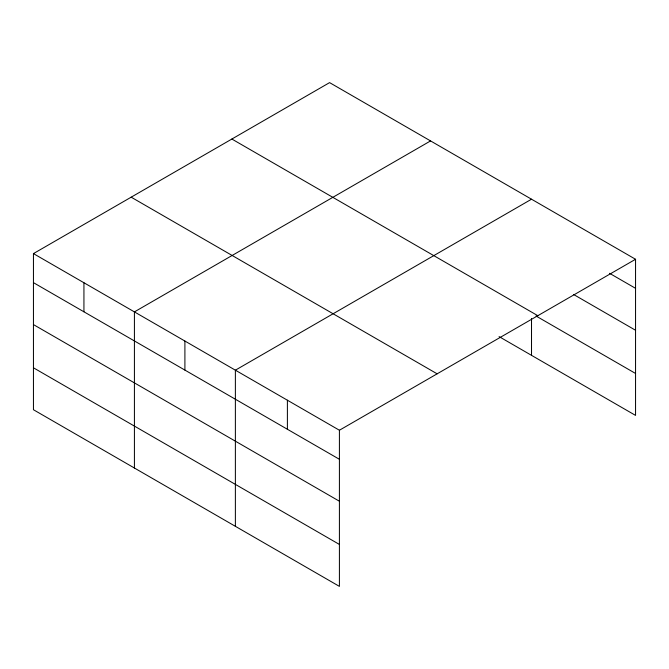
<?xml version="1.0" encoding="UTF-8"?>
<svg xmlns="http://www.w3.org/2000/svg" width="669" height="669" viewBox="0 0 669 669"><rect width="100%" height="100%" fill="white"/><g stroke="black" fill="none" stroke-linecap="round" stroke-linejoin="round"><path stroke-width="1" d="M339.409 501.232L339.409 430.242L33.45 253.601L33.45 409.729L339.409 586.379L339.409 501.232L33.45 324.59M499.074 336.607L635.55 415.399L635.55 259.271L329.591 82.621L33.45 253.601M430.56 140.916L134.419 311.888L134.419 468.024M531.521 199.211L235.379 370.183L235.379 526.319M339.409 430.242L635.55 259.271M609.543 273.303L635.55 288.322M573.676 294.536L635.55 330.26M231.867 139.043L537.826 315.693M536.011 315.994L635.55 373.461M131.174 197.179L437.133 373.82M33.45 282.653L339.409 459.294M33.45 367.799L339.409 544.441M531.521 318.519L531.521 355.339M287.394 400.213L287.394 429.264M184.903 341.039L184.903 370.091M83.934 282.744L83.934 311.796"/></g></svg>
